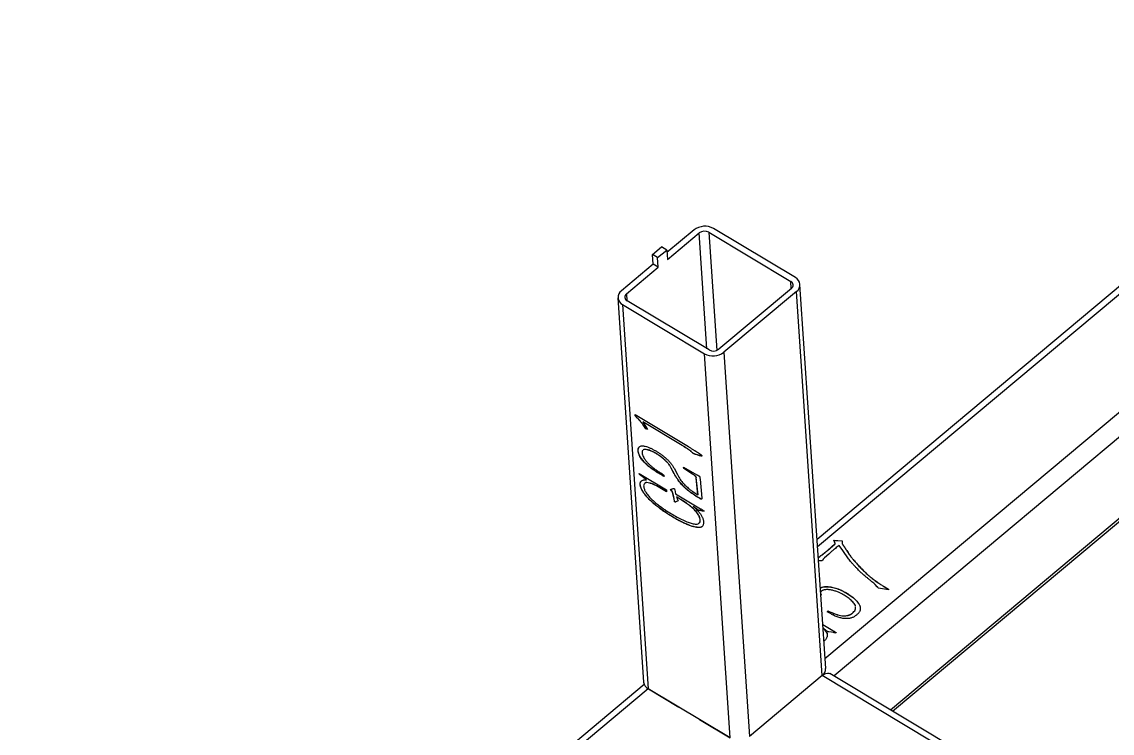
# Model space of a CAD drawing. Header units: millimetres. Extents: x -1590 to 1562, y -1082 to 1503.
# Drawn here: x -1440 to -645, y 577 to 1096 of the extents above; entities that cross this region are included whole.
import ezdxf

# ---------------------------------------------------------------- set-up
doc = ezdxf.new("R2010")
doc.units = ezdxf.units.MM

msp = doc.modelspace()

# ---------------------------------------------------------------- linework, layer by layer
at = {"color": 7, "linetype": 'Continuous', "lineweight": 25}
for p, q in [((-408.96, 1096.08), (-859.94, 718.43)), ((-949.64, 944.31), (-969.45, 927.73)), ((-969.11, 922.64), (-945.9, 942.07)), ((-938.85, 942.6), (-879.08, 906.72)), ((-875.76, 909.5), (-935.54, 945.38)), ((-979.94, 926.34), (-973.31, 931.89)), ((-969.58, 929.65), (-973.31, 931.89)), ((-976.21, 924.09), (-979.94, 926.34)), ((-979.47, 919.33), (-979.94, 926.34)), ((-976.21, 924.09), (-969.58, 929.65)), ((-975.74, 917.09), (-976.21, 924.09)), ((-969.58, 929.65), (-969.11, 922.64)), ((-979.47, 919.33), (-1002.67, 899.9)), ((-998.94, 897.66), (-975.74, 917.09)), ((-975.74, 917.09), (-979.47, 919.33)), ((-878.66, 901.7), (-931.69, 857.29)), ((-874.92, 899.46), (-927.95, 855.05)), ((-856.15, 619.27), (-874.92, 899.46)), ((-853.65, 624.43), (-872.41, 904.61)), ((-1005.18, 894.75), (-986.42, 614.56)), ((-938.74, 856.76), (-998.52, 892.64)), ((-1001.83, 889.87), (-942.05, 853.98)), ((-1001.83, 889.87), (-983.07, 609.68)), ((-923.29, 573.8), (-942.05, 853.98)), ((-927.95, 855.05), (-909.19, 574.86)), ((-992.63, 809.63), (-953.81, 786.26)), ((-992.58, 808.88), (-992.63, 809.63)), ((-992.52, 808.93), (-992.58, 808.88)), ((-990.91, 807.09), (-992.58, 808.88)), ((-992.52, 808.93), (-992.56, 809.58)), ((-990.85, 807.14), (-992.52, 808.93)), ((-990.85, 807.14), (-990.91, 807.09)), ((-987.02, 804.44), (-987.09, 804.39)), ((-987.09, 804.39), (-983.56, 798.85)), ((-958.43, 787.13), (-987.09, 804.39)), ((-958.37, 787.19), (-987.02, 804.44)), ((-984.72, 799.38), (-984.78, 799.32)), ((-983.56, 798.85), (-984.78, 799.32)), ((-983.62, 798.96), (-984.72, 799.38)), ((-990.46, 783.55), (-990.53, 783.5)), ((-981.4, 783.3), (-981.46, 783.24)), ((-958.37, 787.19), (-958.43, 787.13)), ((-948.1, 780.56), (-948.17, 780.5)), ((-945.59, 779.68), (-948.17, 780.5)), ((-945.52, 779.74), (-948.1, 780.56)), ((-945.52, 779.74), (-945.59, 779.68)), ((-944.66, 779.45), (-945.59, 779.68)), ((-944.59, 779.5), (-945.52, 779.74)), ((-944.59, 779.5), (-944.66, 779.45)), ((-989.62, 766.75), (-969.81, 754.86)), ((-989.56, 765.92), (-989.62, 766.75)), ((-989.49, 765.98), (-989.56, 765.92)), ((-984.32, 761.99), (-989.56, 765.92)), ((-989.49, 765.98), (-989.54, 766.7)), ((-984.25, 762.04), (-989.49, 765.98)), ((-978.24, 768.65), (-978.31, 768.59)), ((-974, 767.05), (-971.58, 765.54)), ((-971.58, 765.54), (-971.51, 764.51)), ((-966.31, 770.63), (-966.38, 770.58)), ((-964.28, 766.62), (-966.38, 770.58)), ((-964.22, 766.68), (-966.31, 770.63)), ((-964.22, 766.68), (-964.28, 766.62)), ((-964.27, 770.55), (-961.78, 765.84)), ((-957.24, 771.26), (-947.61, 765.82)), ((-957.17, 770.31), (-957.24, 771.26)), ((-957.11, 770.37), (-957.17, 770.31)), ((-950.79, 766.22), (-957.17, 770.31)), ((-957.11, 770.37), (-957.16, 771.22)), ((-950.72, 766.27), (-957.11, 770.37)), ((-950.72, 766.27), (-950.79, 766.22)), ((-948.02, 763.66), (-948.09, 763.6)), ((-946.83, 751.08), (-948.09, 763.6)), ((-946.77, 751.14), (-948.02, 763.66)), ((-988.87, 758.7), (-988.94, 758.64)), ((-985.45, 762.14), (-984.32, 761.99)), ((-984.25, 762.04), (-984.32, 761.99)), ((-966.81, 754.96), (-964.96, 755.83)), ((-945.28, 762.44), (-944, 748.59)), ((-969.81, 754.86), (-969.64, 753.37)), ((-966.04, 754.11), (-966.81, 754.96)), ((-965.98, 754.16), (-966.72, 755)), ((-965.98, 754.16), (-966.04, 754.11)), ((-964.98, 751.86), (-965.05, 751.8)), ((-964.56, 749.8), (-965.05, 751.8)), ((-964.49, 749.85), (-964.98, 751.86)), ((-964.49, 749.85), (-964.56, 749.8)), ((-964.11, 748.15), (-964.56, 749.8)), ((-964.04, 748.21), (-964.49, 749.85)), ((-964.04, 748.21), (-964.11, 748.15)), ((-964, 746.51), (-964.11, 748.15)), ((-963.93, 746.56), (-964.04, 748.21)), ((-963.88, 755.31), (-963.77, 754.79)), ((-963.77, 754.79), (-963.16, 751.92)), ((-963.16, 751.92), (-944.96, 741)), ((-962.38, 749.71), (-962.45, 749.65)), ((-960.25, 748.26), (-962.45, 749.65)), ((-960.18, 748.32), (-962.38, 749.71)), ((-961.69, 747.81), (-961.2, 746.73)), ((-960.18, 748.32), (-960.25, 748.26)), ((-950.59, 751.79), (-950.66, 751.73)), ((-949.91, 753.06), (-946.83, 751.08)), ((-946.77, 751.14), (-946.83, 751.08)), ((-963.93, 746.56), (-964, 746.51)), ((-961.2, 746.73), (-962.97, 745.95)), ((-962.9, 746.01), (-962.97, 745.95)), ((-961.21, 746.75), (-962.9, 746.01)), ((-950.27, 742.69), (-950.33, 742.64)), ((-947.67, 740.65), (-950.33, 742.64)), ((-947.61, 740.71), (-950.27, 742.69)), ((-947.61, 740.71), (-947.67, 740.65)), ((-946.93, 740.01), (-947.67, 740.65)), ((-946.87, 740.06), (-947.61, 740.71)), ((-946.87, 740.06), (-946.93, 740.01)), ((-945.8, 739.75), (-945.86, 739.69)), ((-944.66, 739.57), (-945.86, 739.69)), ((-944.59, 739.62), (-945.8, 739.75)), ((-804.81, 593.39), (-621.09, 747.24)), ((-972, 739.37), (-972.07, 739.31)), ((-945.16, 732.46), (-945.23, 732.41)), ((-944.59, 739.62), (-944.66, 739.57)), ((-943.73, 739.34), (-944.66, 739.57)), ((-943.66, 739.39), (-944.59, 739.62)), ((-943.66, 739.39), (-943.73, 739.34)), ((-847.64, 717.98), (-841.64, 717.65)), ((-846.8, 715.54), (-847.64, 717.98)), ((-847.61, 717.91), (-841.63, 717.58)), ((-841.64, 717.65), (-841.58, 715.38)), ((-851.44, 707.96), (-854.41, 705.27)), ((-852.43, 710.61), (-846.8, 715.54)), ((-852.42, 710.54), (-852.43, 710.61)), ((-852.42, 710.54), (-846.8, 715.47)), ((-846.8, 715.47), (-846.8, 715.54)), ((-841.24, 710.42), (-843.92, 714.26)), ((-841.57, 715.31), (-841.58, 715.38)), ((-837.07, 704.56), (-841.24, 710.42)), ((-859.07, 705.35), (-858.02, 706.14)), ((-859.06, 705.28), (-858.02, 706.07)), ((-858.19, 703.06), (-858.91, 703.04)), ((-858.02, 706.07), (-858.02, 706.14)), ((-855.42, 704.21), (-855.79, 703.49)), ((-815.97, 683.98), (-817.5, 685.64)), ((-810.86, 684.17), (-807.72, 682.28)), ((-810.85, 684.1), (-810.86, 684.17)), ((-810.85, 684.1), (-807.74, 682.23)), ((-856.81, 680.78), (-857.38, 680.17)), ((-857.31, 679.07), (-857.2, 678.87)), ((-857.3, 679), (-857.2, 678.8)), ((-857.2, 678.8), (-857.2, 678.87)), ((-837.71, 679.04), (-837.72, 679.11)), ((-807.88, 681.73), (-815.14, 683.11)), ((-807.72, 682.28), (-807.88, 681.73)), ((-852.65, 665.88), (-851.94, 666.47)), ((-849.73, 664.22), (-852.65, 665.88)), ((-852.59, 665.85), (-851.93, 666.4)), ((-851.93, 666.4), (-851.94, 666.47)), ((-833.64, 665.22), (-833.65, 665.29)), ((-855.8, 656.56), (-848.46, 652.15)), ((-855.8, 656.49), (-848.46, 652.08)), ((-853.25, 652.24), (-855.5, 654.14)), ((-855.49, 654.07), (-855.5, 654.14)), ((-852.73, 651.63), (-853.25, 652.24)), ((-854.45, 644.84), (-854.99, 644.42)), ((-849.47, 650.99), (-851.31, 651.25)), ((-848.19, 650.69), (-849.47, 650.99)), ((-848.46, 652.08), (-848.46, 652.15)), ((-382.29, 339.77), (-850.54, 620.84)), ((-986.01, 612.87), (-1440, 232.69)), ((-856.15, 619.27), (-909.19, 574.86)), ((-923.29, 573.8), (-983.07, 609.68)), ((-982.99, 609.64), (-983, 609.63)), ((-983, 609.63), (-960.65, 596.22)), ((-982.99, 609.63), (-982.99, 609.63)), ((-960.65, 596.22), (-960.65, 596.22)), ((-945.71, 587.26), (-945.71, 587.25)), ((-945.71, 587.25), (-923.37, 573.84)), ((-945.71, 587.25), (-945.71, 587.25))]:
    msp.add_line(p, q, dxfattribs=at)
at = {"color": 8, "linetype": 'Continuous', "lineweight": 25}
for p, q in [((-403.01, 1095.42), (-859.59, 713.08)), ((-854.14, 631.71), (-343.23, 1059.54)), ((-940.25, 857.67), (-945.9, 942.07)), ((-938.85, 942.6), (-933.09, 856.46)), ((-878.74, 901.64), (-879.08, 906.72)), ((-998.94, 897.66), (-998.61, 892.7)), ((-625.32, 805.18), (-847.57, 619.06)), ((-806.41, 594.35), (-621.57, 749.14)), ((-381.95, 334.62), (-856.15, 619.27)), ((-983.07, 609.68), (-1439.64, 227.34))]:
    msp.add_line(p, q, dxfattribs=at)
at = {"color": 7, "linetype": 'Continuous', "lineweight": 25, "flags": 128}
msp.add_lwpolyline([(-856.15, 619.27), (-854.85, 620.22), (-853.58, 620.87), (-852.39, 621.18), (-851.33, 621.15), (-850.54, 620.84)], dxfattribs=at)
at = {"color": 7, "linetype": 'Continuous', "lineweight": 25}
for centre, radius, start, end in [((-941.78, 934.11), 12.88, 61.02688, 127.61939), ((-941.97, 936.97), 6.44, 61.02688, 127.61939), ((-880.36, 904.09), 2.93, 305.50198, 64.09982), ((-878.32, 904.23), 5.86, 305.50198, 64.09982), ((-999.27, 895.13), 5.86, 125.50198, 244.09982), ((-997.24, 895.28), 2.93, 125.50198, 244.09982), ((-935.82, 865.25), 12.88, 241.02688, 307.61939), ((-935.62, 862.39), 6.44, 241.02688, 307.61939), ((-859.92, 624.29), 6.27, 306.88515, 1.25979), ((-980.26, 615.19), 6.19, 185.84807, 243.03018)]:
    msp.add_arc(centre, radius, start, end, dxfattribs=at)
for points, knots in [([(-984.78, 799.32), (-985.12, 799.81), (-985.76, 800.71), (-986.67, 801.95), (-987.45, 803), (-988.37, 804.14), (-989.5, 805.49), (-990.43, 806.54), (-990.91, 807.09)], [0, 0, 0, 0, 0.179531, 0.336538, 0.468031, 0.576276, 0.779806, 1, 1, 1, 1]), ([(-984.72, 799.38), (-985.06, 799.86), (-985.69, 800.76), (-986.6, 802.01), (-987.39, 803.05), (-988.3, 804.2), (-989.44, 805.55), (-990.37, 806.6), (-990.85, 807.14)], [0, 0, 0, 0, 0.179531, 0.336538, 0.468031, 0.576276, 0.779806, 1, 1, 1, 1]), ([(-990.53, 783.5), (-990.53, 783.72), (-990.52, 784.17), (-990.39, 784.75), (-990.21, 785.29), (-989.82, 785.87), (-989.19, 786.45), (-988.34, 786.76), (-987.55, 786.85), (-986.88, 786.83), (-986.12, 786.74), (-985.01, 786.51), (-983.52, 786.07), (-981.62, 785.28), (-979.65, 784.3), (-977.61, 783.18), (-975.6, 781.99), (-974.28, 781.09), (-973.64, 780.65)], [0, 0, 0, 0, 0.0356683, 0.0704794, 0.1057527, 0.1411315, 0.2124266, 0.2830551, 0.3199666, 0.3582322, 0.3992756, 0.4428821, 0.5331498, 0.6237359, 0.7171883, 0.8146953, 0.9105217, 1, 1, 1, 1]), ([(-978.31, 768.59), (-978.72, 768.86), (-979.52, 769.39), (-980.68, 770.22), (-981.75, 771.01), (-982.77, 771.82), (-983.76, 772.68), (-984.78, 773.67), (-985.84, 774.78), (-986.91, 775.98), (-987.91, 777.2), (-988.75, 778.38), (-989.4, 779.49), (-989.82, 780.51), (-990.1, 781.41), (-990.3, 782.2), (-990.47, 782.9), (-990.51, 783.31), (-990.53, 783.5)], [0, 0, 0, 0, 0.077393, 0.14967, 0.216873, 0.279269, 0.341566, 0.408307, 0.480342, 0.557759, 0.633293, 0.701255, 0.762308, 0.819551, 0.873098, 0.920887, 0.962722, 1, 1, 1, 1]), ([(-990.46, 783.55), (-990.42, 784.05), (-990.34, 785.06), (-989.9, 785.87), (-989.52, 786.1), (-989.47, 786.12)], [0, 0, 0, 0, 0.471333, 0.942798, 1, 1, 1, 1]), ([(-978.24, 768.65), (-978.66, 768.92), (-979.46, 769.45), (-980.61, 770.27), (-981.69, 771.07), (-982.7, 771.88), (-983.7, 772.74), (-984.71, 773.73), (-985.77, 774.83), (-986.84, 776.03), (-987.85, 777.25), (-988.68, 778.44), (-989.33, 779.55), (-989.76, 780.56), (-990.03, 781.46), (-990.24, 782.26), (-990.41, 782.96), (-990.44, 783.36), (-990.46, 783.55)], [0, 0, 0, 0, 0.077393, 0.14967, 0.216873, 0.279269, 0.341566, 0.408307, 0.480342, 0.557759, 0.633293, 0.701255, 0.762308, 0.819551, 0.873098, 0.920887, 0.962722, 1, 1, 1, 1]), ([(-986.94, 783.8), (-986.94, 783.8), (-987.23, 783.67), (-987.47, 782.99), (-987.52, 782.21), (-987.54, 781.83)], [0, 0, 0, 0, 0.003132, 0.501625, 1, 1, 1, 1]), ([(-987.54, 781.83), (-987.53, 781.63), (-987.51, 781.22), (-987.37, 780.56), (-987.12, 779.85), (-986.7, 778.86), (-985.95, 777.55), (-984.84, 775.98), (-983.52, 774.45), (-982.01, 772.96), (-980.3, 771.52), (-978.39, 770.01), (-976.26, 768.51), (-974.77, 767.55), (-974, 767.05)], [0, 0, 0, 0, 0.03911, 0.078007, 0.116965, 0.157796, 0.240608, 0.327268, 0.41765, 0.512478, 0.616418, 0.732222, 0.860271, 1, 1, 1, 1]), ([(-981.46, 783.24), (-982.01, 783.45), (-983.12, 783.85), (-984.66, 784.15), (-986, 784.33), (-986.56, 784), (-986.77, 783.88)], [0, 0, 0, 0, 0.27575, 0.551336, 0.826945, 1, 1, 1, 1]), ([(-981.4, 783.3), (-981.95, 783.5), (-983.05, 783.91), (-984.59, 784.21), (-985.94, 784.39), (-986.49, 784.06), (-986.71, 783.93)], [0, 0, 0, 0, 0.27575, 0.551336, 0.826945, 1, 1, 1, 1]), ([(-966.38, 770.58), (-966.55, 770.9), (-966.89, 771.51), (-967.41, 772.4), (-967.96, 773.22), (-968.54, 773.99), (-969.2, 774.76), (-970, 775.56), (-970.95, 776.46), (-972.42, 777.72), (-974.35, 779.28), (-976.72, 780.85), (-979.1, 782.2), (-980.66, 782.89), (-981.46, 783.24)], [0, 0, 0, 0, 0.052975, 0.101659, 0.147624, 0.189489, 0.234001, 0.286207, 0.346676, 0.416741, 0.562691, 0.705058, 0.849091, 1, 1, 1, 1]), ([(-966.31, 770.63), (-966.49, 770.95), (-966.82, 771.57), (-967.35, 772.46), (-967.9, 773.27), (-968.47, 774.04), (-969.13, 774.81), (-969.93, 775.61), (-970.88, 776.51), (-972.35, 777.78), (-974.29, 779.34), (-976.65, 780.91), (-979.03, 782.26), (-980.59, 782.95), (-981.4, 783.3)], [0, 0, 0, 0, 0.052975, 0.101659, 0.147624, 0.189489, 0.234001, 0.286207, 0.346676, 0.416741, 0.562691, 0.705058, 0.849091, 1, 1, 1, 1]), ([(-973.64, 780.65), (-972.98, 780.15), (-971.65, 779.15), (-970.04, 777.72), (-968.8, 776.56), (-967.97, 775.71), (-967.23, 774.89), (-966.36, 773.81), (-965.33, 772.37), (-964.63, 771.18), (-964.27, 770.55)], [0, 0, 0, 0, 0.1863851, 0.3745811, 0.4662174, 0.5497739, 0.6276134, 0.6980844, 0.8417432, 1, 1, 1, 1]), ([(-948.17, 780.5), (-948.41, 780.56), (-948.83, 780.66), (-949.38, 780.83), (-949.74, 780.93), (-950.03, 781.08), (-950.32, 781.4), (-950.76, 781.77), (-951.31, 782.28), (-951.96, 782.82), (-952.66, 783.39), (-953.41, 783.97), (-954.26, 784.55), (-955.06, 785.06), (-955.83, 785.55), (-956.57, 786), (-957.46, 786.55), (-958.09, 786.93), (-958.43, 787.13)], [0, 0, 0, 0, 0.076273, 0.131881, 0.169534, 0.187149, 0.215002, 0.258839, 0.314447, 0.378955, 0.447958, 0.518366, 0.596387, 0.689627, 0.746557, 0.817938, 0.901731, 1, 1, 1, 1]), ([(-948.1, 780.56), (-948.35, 780.62), (-948.76, 780.72), (-949.32, 780.89), (-949.67, 780.99), (-949.97, 781.13), (-950.26, 781.46), (-950.69, 781.82), (-951.24, 782.33), (-951.89, 782.88), (-952.59, 783.44), (-953.35, 784.02), (-954.19, 784.6), (-954.99, 785.12), (-955.76, 785.61), (-956.5, 786.06), (-957.39, 786.6), (-958.03, 786.98), (-958.37, 787.19)], [0, 0, 0, 0, 0.076273, 0.131881, 0.169534, 0.187149, 0.215002, 0.258839, 0.314447, 0.378955, 0.447958, 0.518366, 0.596387, 0.689627, 0.746557, 0.817938, 0.901731, 1, 1, 1, 1]), ([(-953.81, 786.26), (-953.46, 786.04), (-952.79, 785.62), (-951.83, 785.04), (-950.96, 784.49), (-950.18, 784.02), (-949.49, 783.59), (-948.89, 783.2), (-948.38, 782.89), (-947.58, 782.37), (-946.48, 781.66), (-945.34, 780.85), (-944.53, 780.26), (-944.15, 779.93), (-943.86, 779.62), (-943.88, 779.5), (-943.89, 779.45)], [0, 0, 0, 0, 0.103599, 0.1986396, 0.2840906, 0.3609799, 0.4293527, 0.4881207, 0.5383189, 0.580018, 0.7244915, 0.8621057, 0.9195095, 0.9600298, 0.9828818, 1, 1, 1, 1]), ([(-943.89, 779.45), (-943.9, 779.45), (-943.94, 779.42), (-944.05, 779.35), (-944.28, 779.33), (-944.52, 779.4), (-944.66, 779.45)], [0, 0, 0, 0, 0.055423, 0.244187, 0.536828, 1, 1, 1, 1]), ([(-943.82, 779.51), (-943.83, 779.5), (-943.88, 779.47), (-943.98, 779.41), (-944.22, 779.38), (-944.45, 779.46), (-944.59, 779.5)], [0, 0, 0, 0, 0.055423, 0.244187, 0.536828, 1, 1, 1, 1]), ([(-971.51, 764.51), (-971.86, 764.7), (-972.52, 765.06), (-973.48, 765.59), (-974.33, 766.09), (-975.38, 766.7), (-976.69, 767.51), (-977.75, 768.22), (-978.31, 768.59)], [0, 0, 0, 0, 0.15459, 0.294714, 0.422007, 0.533366, 0.754521, 1, 1, 1, 1]), ([(-971.44, 764.56), (-971.79, 764.75), (-972.46, 765.11), (-973.41, 765.64), (-974.27, 766.14), (-975.31, 766.75), (-976.62, 767.57), (-977.68, 768.27), (-978.24, 768.65)], [0, 0, 0, 0, 0.15459, 0.294714, 0.422007, 0.533366, 0.754521, 1, 1, 1, 1]), ([(-950.66, 751.73), (-951.07, 752.03), (-951.86, 752.6), (-953.01, 753.47), (-954.07, 754.31), (-955.06, 755.13), (-955.96, 755.91), (-956.77, 756.66), (-957.51, 757.38), (-958.35, 758.3), (-959.28, 759.38), (-960.27, 760.58), (-961.12, 761.66), (-962.07, 762.98), (-963.11, 764.62), (-963.89, 765.94), (-964.28, 766.62)], [0, 0, 0, 0, 0.0788215, 0.1518375, 0.2203822, 0.2838691, 0.3430756, 0.3968308, 0.4466196, 0.4923694, 0.5753218, 0.6496681, 0.7150319, 0.7726915, 0.8832726, 1, 1, 1, 1]), ([(-950.59, 751.79), (-951.01, 752.08), (-951.8, 752.65), (-952.94, 753.53), (-954.01, 754.37), (-954.99, 755.18), (-955.89, 755.96), (-956.71, 756.72), (-957.44, 757.44), (-958.29, 758.36), (-959.21, 759.43), (-960.21, 760.63), (-961.06, 761.72), (-962, 763.04), (-963.05, 764.68), (-963.82, 766), (-964.22, 766.68)], [0, 0, 0, 0, 0.0788215, 0.1518375, 0.2203822, 0.2838691, 0.3430756, 0.3968308, 0.4466196, 0.4923694, 0.5753218, 0.6496681, 0.7150319, 0.7726915, 0.8832726, 1, 1, 1, 1]), ([(-961.78, 765.84), (-961.44, 765.22), (-960.8, 764.06), (-959.78, 762.4), (-958.69, 760.88), (-957.53, 759.52), (-956.34, 758.3), (-955.16, 757.13), (-953.86, 756.01), (-952.69, 755.06), (-951.72, 754.31), (-951.05, 753.83), (-950.45, 753.4), (-950.08, 753.17), (-949.91, 753.06)], [0, 0, 0, 0, 0.1211189, 0.2291572, 0.3295175, 0.4277439, 0.5219981, 0.6107397, 0.7044662, 0.8136203, 0.869251, 0.9188887, 0.9619364, 1, 1, 1, 1]), ([(-948.09, 763.6), (-948.1, 763.76), (-948.13, 764.05), (-948.47, 764.5), (-948.85, 764.79), (-949.32, 765.17), (-949.99, 765.65), (-950.5, 766.01), (-950.79, 766.22)], [0, 0, 0, 0, 0.1533745, 0.2724251, 0.3647687, 0.5154352, 0.726903, 1, 1, 1, 1]), ([(-948.02, 763.66), (-948.04, 763.82), (-948.06, 764.1), (-948.4, 764.55), (-948.78, 764.84), (-949.26, 765.22), (-949.92, 765.7), (-950.43, 766.07), (-950.72, 766.27)], [0, 0, 0, 0, 0.1533745, 0.2724251, 0.3647687, 0.5154352, 0.726903, 1, 1, 1, 1]), ([(-947.61, 765.82), (-947.43, 765.72), (-947.1, 765.54), (-946.67, 765.29), (-946.37, 765.11), (-946.13, 764.96), (-945.91, 764.77), (-945.66, 764.54), (-945.49, 764.19), (-945.42, 763.78), (-945.32, 763.16), (-945.29, 762.7), (-945.28, 762.44)], [0, 0, 0, 0, 0.138653, 0.242504, 0.317039, 0.359714, 0.420416, 0.485892, 0.539793, 0.640034, 0.792349, 1, 1, 1, 1]), ([(-988.94, 758.64), (-988.95, 758.86), (-988.97, 759.3), (-988.9, 759.86), (-988.76, 760.36), (-988.49, 760.94), (-987.95, 761.49), (-987.21, 761.81), (-986.58, 761.97), (-986.16, 762.08), (-985.79, 762.13), (-985.56, 762.14), (-985.45, 762.14)], [0, 0, 0, 0, 0.09358, 0.182533, 0.269119, 0.35434, 0.528513, 0.71402, 0.806251, 0.883533, 0.948131, 1, 1, 1, 1]), ([(-972.07, 739.31), (-972.95, 739.95), (-974.77, 741.26), (-977.05, 743.05), (-978.9, 744.59), (-980.29, 745.81), (-981.64, 747.08), (-982.94, 748.38), (-984.14, 749.66), (-985.2, 750.89), (-986.09, 752.05), (-986.81, 753.12), (-987.37, 754.1), (-987.84, 754.96), (-988.19, 755.7), (-988.51, 756.55), (-988.76, 757.53), (-988.88, 758.27), (-988.94, 758.64)], [0, 0, 0, 0, 0.126942, 0.261461, 0.330176, 0.398271, 0.466105, 0.533434, 0.597742, 0.655448, 0.707397, 0.75438, 0.796614, 0.833743, 0.865303, 0.893055, 0.945167, 1, 1, 1, 1]), ([(-988.87, 758.7), (-988.89, 759.37), (-988.92, 760.29), (-988.44, 760.75), (-988.31, 760.88)], [0, 0, 0, 0, 0.727789, 1, 1, 1, 1]), ([(-972, 739.37), (-972.88, 740), (-974.7, 741.32), (-976.98, 743.1), (-978.84, 744.65), (-980.22, 745.87), (-981.57, 747.14), (-982.87, 748.43), (-984.07, 749.72), (-985.13, 750.94), (-986.02, 752.1), (-986.74, 753.18), (-987.31, 754.16), (-987.77, 755.01), (-988.12, 755.76), (-988.45, 756.61), (-988.69, 757.59), (-988.81, 758.32), (-988.87, 758.7)], [0, 0, 0, 0, 0.126942, 0.261461, 0.330176, 0.398271, 0.466105, 0.533434, 0.597742, 0.655448, 0.707397, 0.75438, 0.796614, 0.833743, 0.865303, 0.893055, 0.945167, 1, 1, 1, 1]), ([(-985.66, 759.43), (-985.84, 759.29), (-986.3, 758.9), (-986.37, 758.13), (-986.41, 757.65)], [0, 0, 0, 0, 0.374467, 1, 1, 1, 1]), ([(-986.41, 757.65), (-986.39, 757.33), (-986.34, 756.7), (-986.1, 755.68), (-985.72, 754.63), (-985.2, 753.55), (-984.52, 752.43), (-983.66, 751.26), (-982.64, 750.03), (-981.46, 748.77), (-980.19, 747.51), (-978.87, 746.3), (-977.53, 745.13), (-975.75, 743.7), (-973.57, 742.07), (-971.04, 740.32), (-968.59, 738.76), (-966.99, 737.79), (-966.18, 737.3)], [0, 0, 0, 0, 0.04294, 0.083349, 0.123646, 0.163272, 0.204759, 0.249858, 0.29949, 0.354079, 0.41151, 0.468829, 0.525993, 0.583086, 0.69442, 0.798848, 0.899696, 1, 1, 1, 1]), ([(-969.64, 753.37), (-971.31, 754.37), (-974.65, 756.37), (-978.77, 758.47), (-982.01, 759.79), (-983.93, 760.04), (-985.18, 759.99), (-985.48, 759.63), (-985.54, 759.56)], [0, 0, 0, 0, 0.29303, 0.586027, 0.732525, 0.878852, 0.976284, 1, 1, 1, 1]), ([(-969.57, 753.43), (-971.24, 754.43), (-974.58, 756.43), (-978.7, 758.52), (-981.95, 759.84), (-983.86, 760.09), (-985.11, 760.04), (-985.42, 759.68), (-985.48, 759.61)], [0, 0, 0, 0, 0.29303, 0.586027, 0.732525, 0.878852, 0.976284, 1, 1, 1, 1]), ([(-964.96, 755.83), (-964.87, 755.84), (-964.69, 755.88), (-964.35, 755.73), (-964.06, 755.55), (-963.93, 755.38), (-963.88, 755.31)], [0, 0, 0, 0, 0.316288, 0.601624, 0.845531, 1, 1, 1, 1]), ([(-965.05, 751.8), (-965.08, 751.94), (-965.15, 752.31), (-965.4, 752.93), (-965.65, 753.57), (-965.93, 753.96), (-966.04, 754.11)], [0, 0, 0, 0, 0.191517, 0.498743, 0.8058, 1, 1, 1, 1]), ([(-964.98, 751.86), (-965.01, 752), (-965.09, 752.36), (-965.34, 752.99), (-965.58, 753.63), (-965.87, 754.01), (-965.98, 754.16)], [0, 0, 0, 0, 0.191517, 0.498743, 0.8058, 1, 1, 1, 1]), ([(-962.45, 749.65), (-962.36, 749.43), (-962.21, 749.03), (-961.98, 748.5), (-961.83, 748.11), (-961.73, 747.9), (-961.69, 747.81)], [0, 0, 0, 0, 0.362799, 0.652475, 0.863991, 1, 1, 1, 1]), ([(-945.23, 732.41), (-945.24, 732.72), (-945.26, 733.36), (-945.55, 734.46), (-946, 735.64), (-946.72, 736.89), (-947.63, 738.21), (-948.78, 739.54), (-950.07, 740.88), (-951.5, 742.11), (-952.98, 743.29), (-954.47, 744.37), (-955.92, 745.38), (-957.33, 746.35), (-958.76, 747.31), (-959.74, 747.93), (-960.25, 748.26)], [0, 0, 0, 0, 0.055928, 0.112384, 0.170759, 0.230851, 0.295374, 0.367051, 0.443667, 0.523351, 0.605337, 0.687424, 0.766801, 0.841311, 0.916893, 1, 1, 1, 1]), ([(-945.16, 732.46), (-945.17, 732.78), (-945.2, 733.41), (-945.49, 734.52), (-945.94, 735.69), (-946.65, 736.95), (-947.56, 738.27), (-948.71, 739.59), (-950, 740.93), (-951.43, 742.17), (-952.91, 743.35), (-954.41, 744.42), (-955.85, 745.44), (-957.26, 746.4), (-958.7, 747.37), (-959.67, 747.99), (-960.18, 748.32)], [0, 0, 0, 0, 0.055928, 0.112384, 0.170759, 0.230851, 0.295374, 0.367051, 0.443667, 0.523351, 0.605337, 0.687424, 0.766801, 0.841311, 0.916893, 1, 1, 1, 1]), ([(-944, 748.59), (-943.98, 748.42), (-943.96, 748.09), (-944.29, 747.98), (-944.7, 748.08), (-945.19, 748.31), (-945.85, 748.66), (-946.99, 749.32), (-948.61, 750.34), (-949.96, 751.25), (-950.66, 751.73)], [0, 0, 0, 0, 0.069572, 0.138129, 0.184213, 0.251324, 0.341193, 0.454293, 0.714292, 1, 1, 1, 1]), ([(-943.97, 748.22), (-944.04, 748.16), (-944.18, 748.01), (-944.61, 748.13), (-945.51, 748.55), (-947.52, 749.72), (-949.36, 750.96), (-950.59, 751.79)], [0, 0, 0, 0, 0.060833, 0.128021, 0.195135, 0.463384, 1, 1, 1, 1]), ([(-962.97, 745.95), (-963.06, 745.89), (-963.19, 745.79), (-963.47, 745.78), (-963.65, 745.98), (-963.81, 746.11), (-963.91, 746.3), (-963.97, 746.43), (-964, 746.51)], [0, 0, 0, 0, 0.347684, 0.526033, 0.647272, 0.746954, 0.855934, 1, 1, 1, 1]), ([(-962.9, 746.01), (-962.99, 745.94), (-963.12, 745.85), (-963.4, 745.84), (-963.58, 746.04), (-963.74, 746.16), (-963.85, 746.36), (-963.9, 746.49), (-963.93, 746.56)], [0, 0, 0, 0, 0.347684, 0.526033, 0.647272, 0.746954, 0.855934, 1, 1, 1, 1]), ([(-950.33, 742.64), (-950.11, 742.43), (-949.56, 741.92), (-948.62, 741.07), (-947.46, 739.99), (-946.42, 738.92), (-945.55, 737.95), (-944.95, 737.15), (-944.4, 736.29), (-943.91, 735.4), (-943.49, 734.5), (-943.17, 733.63), (-942.93, 732.79), (-942.86, 732.27), (-942.82, 732.02)], [0, 0, 0, 0, 0.066569, 0.160877, 0.276929, 0.408906, 0.478612, 0.549607, 0.62194, 0.698408, 0.775595, 0.849575, 0.925117, 1, 1, 1, 1]), ([(-945.86, 739.69), (-946.05, 739.71), (-946.38, 739.75), (-946.77, 739.93), (-946.93, 740.01)], [0, 0, 0, 0, 0.563116, 1, 1, 1, 1]), ([(-945.8, 739.75), (-945.98, 739.77), (-946.32, 739.8), (-946.7, 739.98), (-946.87, 740.06)], [0, 0, 0, 0, 0.563116, 1, 1, 1, 1]), ([(-944.96, 741), (-944.75, 740.87), (-944.36, 740.64), (-943.82, 740.3), (-943.35, 740.01), (-942.99, 739.78), (-942.7, 739.6), (-942.52, 739.45), (-942.39, 739.37), (-942.33, 739.2), (-942.7, 739.31), (-942.97, 739.23), (-943.38, 739.26), (-943.63, 739.32), (-943.73, 739.34)], [0, 0, 0, 0, 0.146407, 0.275169, 0.381218, 0.46708, 0.532905, 0.57648, 0.602834, 0.610817, 0.677075, 0.800996, 0.923103, 1, 1, 1, 1]), ([(-942.82, 732.02), (-942.77, 731.55), (-942.66, 730.62), (-942.85, 729.47), (-943.26, 728.53), (-943.77, 727.93), (-944.3, 727.6), (-944.8, 727.43), (-945.38, 727.31), (-946.06, 727.27), (-946.84, 727.29), (-947.72, 727.39), (-948.7, 727.56), (-949.78, 727.79), (-950.96, 728.11), (-952.23, 728.52), (-953.57, 729), (-955.43, 729.75), (-957.71, 730.76), (-960.39, 732.11), (-963.09, 733.63), (-965.93, 735.29), (-968.95, 737.16), (-971.01, 738.58), (-972.07, 739.31)], [0, 0, 0, 0, 0.040297, 0.08035, 0.119463, 0.157607, 0.177007, 0.197574, 0.220151, 0.244278, 0.270518, 0.29898, 0.330426, 0.364243, 0.400275, 0.437654, 0.47741, 0.518652, 0.599493, 0.673537, 0.746948, 0.826943, 0.911509, 1, 1, 1, 1]), ([(-943.93, 728.01), (-944.1, 727.85), (-944.64, 727.34), (-946.34, 727.29), (-948.67, 727.56), (-951.41, 728.28), (-955.2, 729.68), (-960.08, 731.96), (-966.03, 735.37), (-970.01, 738.03), (-972, 739.37)], [0, 0, 0, 0, 0.034693, 0.10886, 0.207836, 0.306844, 0.405876, 0.60388, 0.801958, 1, 1, 1, 1]), ([(-966.18, 737.3), (-964.8, 736.5), (-962.03, 734.89), (-957.92, 732.8), (-954.21, 731.2), (-950.96, 730.14), (-948.47, 729.61), (-946.82, 729.76), (-946.31, 730.24), (-946.13, 730.4)], [0, 0, 0, 0, 0.190318, 0.380642, 0.570887, 0.713603, 0.856098, 0.951015, 1, 1, 1, 1]), ([(-945.99, 730.51), (-945.85, 730.6), (-945.31, 730.95), (-945.26, 731.79), (-945.23, 732.41)], [0, 0, 0, 0, 0.263905, 1, 1, 1, 1]), ([(-945.92, 730.57), (-945.78, 730.66), (-945.25, 731.01), (-945.2, 731.85), (-945.16, 732.46)], [0, 0, 0, 0, 0.263905, 1, 1, 1, 1]), ([(-942.42, 739.3), (-942.45, 739.31), (-942.57, 739.33), (-942.97, 739.31), (-943.36, 739.36), (-943.66, 739.39)], [0, 0, 0, 0, 0.077906, 0.288823, 1, 1, 1, 1]), ([(-858.02, 706.14), (-857.45, 706.56), (-856.35, 707.36), (-854.84, 708.53), (-853.54, 709.6), (-852.78, 710.29), (-852.43, 710.61)], [0, 0, 0, 0, 0.294882, 0.559386, 0.795493, 1, 1, 1, 1]), ([(-858.02, 706.07), (-857.44, 706.49), (-856.35, 707.29), (-854.84, 708.46), (-853.53, 709.53), (-852.77, 710.22), (-852.42, 710.54)], [0, 0, 0, 0, 0.294882, 0.559386, 0.795493, 1, 1, 1, 1]), ([(-843.92, 714.26), (-844.39, 713.88), (-845.28, 713.16), (-846.54, 712.12), (-847.66, 711.16), (-848.69, 710.34), (-849.55, 709.59), (-850.31, 708.97), (-850.92, 708.44), (-851.28, 708.11), (-851.44, 707.96)], [0, 0, 0, 0, 0.182631, 0.349926, 0.499337, 0.63343, 0.749646, 0.849253, 0.933546, 1, 1, 1, 1]), ([(-841.58, 715.38), (-841.46, 715.21), (-841.23, 714.89), (-840.94, 714.45), (-840.68, 714.09), (-840.5, 713.82), (-840.36, 713.6), (-840.2, 713.37), (-840, 713.06), (-839.75, 712.68), (-839.43, 712.22), (-839.1, 711.68), (-838.69, 711.07), (-838.09, 710.17), (-837.35, 709.03), (-836.46, 707.74), (-835.61, 706.57), (-834.53, 705.13), (-833.09, 703.36), (-831.19, 701.18), (-829.04, 698.86), (-826.64, 696.41), (-824.02, 693.88), (-821.65, 691.83), (-819.71, 690.24), (-818.3, 689.11), (-816.89, 688.08), (-815.54, 687.11), (-814.25, 686.24), (-813.04, 685.46), (-811.93, 684.78), (-811.2, 684.36), (-810.86, 684.17)], [0, 0, 0, 0, 0.015084, 0.027682, 0.038176, 0.046184, 0.050774, 0.057367, 0.065961, 0.077144, 0.090329, 0.105622, 0.123156, 0.142934, 0.183075, 0.220421, 0.254637, 0.285833, 0.347598, 0.413943, 0.485758, 0.564429, 0.647139, 0.730978, 0.772166, 0.811683, 0.84919, 0.884793, 0.917964, 0.94821, 0.975549, 1, 1, 1, 1]), ([(-841.57, 715.31), (-841.45, 715.14), (-841.23, 714.82), (-840.94, 714.37), (-840.68, 714.02), (-840.5, 713.75), (-840.35, 713.53), (-840.2, 713.3), (-839.99, 712.99), (-839.74, 712.61), (-839.43, 712.15), (-839.09, 711.61), (-838.69, 711), (-838.09, 710.1), (-837.34, 708.96), (-836.46, 707.67), (-835.61, 706.5), (-834.52, 705.06), (-833.09, 703.29), (-831.19, 701.11), (-829.03, 698.79), (-826.63, 696.34), (-824.02, 693.81), (-821.65, 691.76), (-819.7, 690.17), (-818.3, 689.04), (-816.88, 688.01), (-815.54, 687.04), (-814.25, 686.17), (-813.04, 685.39), (-811.93, 684.71), (-811.2, 684.29), (-810.85, 684.1)], [0, 0, 0, 0, 0.015084, 0.027682, 0.038176, 0.046184, 0.050774, 0.057367, 0.065961, 0.077144, 0.090329, 0.105622, 0.123156, 0.142934, 0.183075, 0.220421, 0.254637, 0.285833, 0.347598, 0.413943, 0.485758, 0.564429, 0.647139, 0.730978, 0.772166, 0.811683, 0.84919, 0.884793, 0.917964, 0.94821, 0.975549, 1, 1, 1, 1]), ([(-856.17, 703.16), (-856.25, 703.14), (-856.47, 703.07), (-856.9, 703.05), (-857.49, 703.03), (-857.94, 703.05), (-858.19, 703.06)], [0, 0, 0, 0, 0.130502, 0.33666, 0.628904, 1, 1, 1, 1]), ([(-855.79, 703.49), (-855.84, 703.41), (-855.94, 703.28), (-856.1, 703.2), (-856.17, 703.16)], [0, 0, 0, 0, 0.597712, 1, 1, 1, 1]), ([(-854.41, 705.27), (-854.64, 705.08), (-855.04, 704.76), (-855.31, 704.37), (-855.42, 704.21)], [0, 0, 0, 0, 0.581252, 1, 1, 1, 1]), ([(-817.5, 685.64), (-817.86, 685.96), (-818.64, 686.64), (-819.91, 687.69), (-821.31, 688.89), (-822.84, 690.14), (-824.33, 691.38), (-825.68, 692.5), (-826.79, 693.47), (-827.78, 694.32), (-828.73, 695.2), (-829.76, 696.24), (-830.95, 697.48), (-832.26, 698.89), (-833.61, 700.36), (-834.87, 701.82), (-836.04, 703.2), (-836.73, 704.12), (-837.07, 704.56)], [0, 0, 0, 0, 0.052243, 0.111324, 0.177384, 0.250711, 0.322767, 0.385727, 0.438815, 0.482389, 0.526209, 0.580503, 0.64437, 0.718241, 0.795055, 0.867889, 0.936102, 1, 1, 1, 1]), ([(-857.59, 683.2), (-857.25, 683.39), (-856.35, 683.91), (-854.15, 684.27), (-851.34, 684.2), (-847.96, 683.58), (-844.41, 682.58), (-840.94, 680.95), (-838.79, 679.72), (-837.72, 679.11)], [0, 0, 0, 0, 0.055528, 0.149786, 0.291126, 0.432862, 0.621811, 0.810917, 1, 1, 1, 1]), ([(-857.58, 683.13), (-857.25, 683.32), (-856.35, 683.84), (-854.15, 684.2), (-851.34, 684.13), (-847.96, 683.51), (-844.4, 682.51), (-840.93, 680.88), (-838.79, 679.65), (-837.71, 679.04)], [0, 0, 0, 0, 0.055528, 0.149786, 0.291126, 0.432862, 0.621811, 0.810917, 1, 1, 1, 1]), ([(-857.2, 678.87), (-857.12, 678.71), (-856.99, 678.46), (-856.9, 678.16), (-856.85, 678.02), (-856.83, 677.95), (-856.84, 677.92), (-856.86, 677.89), (-856.93, 677.86), (-857.04, 677.84), (-857.15, 677.85), (-857.21, 677.85), (-857.23, 677.85)], [0, 0, 0, 0, 0.410678, 0.611637, 0.719692, 0.74629, 0.770264, 0.794015, 0.820352, 0.898999, 0.975377, 1, 1, 1, 1]), ([(-857.2, 678.8), (-857.11, 678.64), (-856.98, 678.39), (-856.9, 678.09), (-856.84, 677.95), (-856.83, 677.89), (-856.83, 677.88)], [0, 0, 0, 0, 0.552242, 0.822474, 0.967776, 1, 1, 1, 1]), ([(-843.69, 679.79), (-844.51, 680.13), (-846.12, 680.81), (-848.28, 681.44), (-850.02, 681.82), (-851.29, 681.96), (-852.52, 682.03), (-853.69, 681.96), (-854.75, 681.82), (-855.64, 681.58), (-856.36, 681.24), (-856.66, 680.93), (-856.81, 680.78)], [0, 0, 0, 0, 0.201881, 0.398776, 0.493994, 0.58419, 0.669425, 0.752086, 0.827912, 0.892378, 0.947589, 1, 1, 1, 1]), ([(-831.84, 669.59), (-831.84, 669.61), (-831.83, 670.13), (-832.38, 671.11), (-833.3, 672.45), (-834.86, 674.13), (-837.19, 676), (-840.18, 678.12), (-842.52, 679.24), (-843.69, 679.79)], [0, 0, 0, 0, 0.002902, 0.113513, 0.224333, 0.335238, 0.556801, 0.778453, 1, 1, 1, 1]), ([(-837.72, 679.11), (-837.15, 678.73), (-836.06, 678), (-834.57, 676.94), (-833.33, 675.95), (-831.99, 674.78), (-830.69, 673.34), (-829.62, 671.9), (-828.98, 670.76), (-828.66, 669.92), (-828.44, 669.1), (-828.36, 668.3), (-828.4, 667.54), (-828.52, 666.84), (-828.75, 666.2), (-829.19, 665.47), (-829.86, 664.65), (-830.51, 664.07), (-830.82, 663.78)], [0, 0, 0, 0, 0.094536, 0.179588, 0.254219, 0.319018, 0.434233, 0.541943, 0.592556, 0.640664, 0.686848, 0.731484, 0.773495, 0.811979, 0.847583, 0.879952, 0.941293, 1, 1, 1, 1]), ([(-837.71, 679.04), (-836.71, 678.37), (-834.69, 677.02), (-831.96, 674.77), (-830.01, 672.44), (-828.69, 670.37), (-828.55, 669.1), (-828.5, 668.58)], [0, 0, 0, 0, 0.234802, 0.469502, 0.704245, 0.880095, 1, 1, 1, 1]), ([(-815.14, 683.11), (-815.24, 683.22), (-815.42, 683.43), (-815.67, 683.69), (-815.84, 683.87), (-815.94, 683.95), (-815.97, 683.98)], [0, 0, 0, 0, 0.390024, 0.686797, 0.893134, 1, 1, 1, 1]), ([(-833.65, 665.29), (-833.23, 665.72), (-832.4, 666.58), (-831.77, 667.99), (-831.82, 668.91), (-831.84, 669.31)], [0, 0, 0, 0, 0.358534, 0.716734, 1, 1, 1, 1]), ([(-833.64, 665.22), (-833.23, 665.65), (-832.39, 666.51), (-831.76, 667.92), (-831.82, 668.84), (-831.84, 669.24)], [0, 0, 0, 0, 0.358534, 0.716734, 1, 1, 1, 1]), ([(-851.94, 666.47), (-851.46, 666.26), (-850.55, 665.87), (-849.23, 665.29), (-848.01, 664.78), (-846.56, 664.19), (-844.86, 663.58), (-842.84, 663.09), (-840.89, 662.86), (-839.04, 662.91), (-837.34, 663.21), (-835.88, 663.75), (-834.64, 664.45), (-833.97, 665.01), (-833.65, 665.29)], [0, 0, 0, 0, 0.082867, 0.158697, 0.228987, 0.292367, 0.406267, 0.510535, 0.605384, 0.694793, 0.776939, 0.854799, 0.928477, 1, 1, 1, 1]), ([(-851.93, 666.4), (-851.45, 666.19), (-850.54, 665.8), (-849.22, 665.22), (-848.01, 664.71), (-846.55, 664.12), (-844.85, 663.51), (-842.84, 663.02), (-840.88, 662.79), (-839.04, 662.84), (-837.34, 663.14), (-835.87, 663.68), (-834.63, 664.38), (-833.97, 664.94), (-833.64, 665.22)], [0, 0, 0, 0, 0.082867, 0.158697, 0.228987, 0.292367, 0.406267, 0.510535, 0.605384, 0.694793, 0.776939, 0.854799, 0.928477, 1, 1, 1, 1]), ([(-830.82, 663.78), (-831.1, 663.54), (-831.63, 663.08), (-832.49, 662.47), (-833.37, 661.97), (-834.26, 661.54), (-835.25, 661.22), (-836.35, 661.02), (-837.58, 660.9), (-838.93, 660.88), (-840.34, 660.95), (-841.78, 661.15), (-843.22, 661.45), (-845.09, 662.03), (-847.35, 662.89), (-848.95, 663.79), (-849.73, 664.22)], [0, 0, 0, 0, 0.059204, 0.113901, 0.165358, 0.212596, 0.260736, 0.312276, 0.369394, 0.432369, 0.499555, 0.567585, 0.638175, 0.711185, 0.857776, 1, 1, 1, 1]), ([(-855.5, 654.14), (-855.36, 653.94), (-855.03, 653.46), (-854.34, 652.69), (-853.62, 651.67), (-853.02, 650.71), (-852.63, 649.84), (-852.5, 649.13), (-852.51, 648.39), (-852.63, 647.63), (-852.92, 646.88), (-853.29, 646.15), (-853.81, 645.47), (-854.24, 645.05), (-854.45, 644.84)], [0, 0, 0, 0, 0.065987, 0.160923, 0.277349, 0.4098, 0.479506, 0.549726, 0.62206, 0.697685, 0.774405, 0.849698, 0.925012, 1, 1, 1, 1]), ([(-855.49, 654.07), (-855.06, 653.53), (-854.2, 652.45), (-853.09, 650.8), (-852.44, 649.56), (-852.52, 648.9), (-852.52, 648.87)], [0, 0, 0, 0, 0.328319, 0.65669, 0.983495, 1, 1, 1, 1]), ([(-851.31, 651.25), (-851.6, 651.28), (-852.11, 651.34), (-852.54, 651.54), (-852.73, 651.63)], [0, 0, 0, 0, 0.565776, 1, 1, 1, 1]), ([(-848.46, 652.15), (-848.25, 652.03), (-847.86, 651.79), (-847.32, 651.46), (-846.87, 651.17), (-846.51, 650.95), (-846.25, 650.76), (-846.08, 650.63), (-845.97, 650.55), (-846, 650.39), (-846.56, 650.53), (-847.05, 650.51), (-847.7, 650.58), (-848.06, 650.66), (-848.19, 650.69)], [0, 0, 0, 0, 0.1457708, 0.2739732, 0.3795613, 0.4650501, 0.5305887, 0.5761063, 0.5999495, 0.6090113, 0.6785255, 0.7984281, 0.9234374, 1, 1, 1, 1]), ([(-848.46, 652.08), (-848.06, 651.84), (-847.26, 651.35), (-846.44, 650.85), (-846.08, 650.56), (-846.07, 650.56)], [0, 0, 0, 0, 0.493892, 0.986945, 1, 1, 1, 1])]:
    msp.add_open_spline(points, degree=3, knots=knots, dxfattribs=at)

doc.saveas('drawing.dxf')
